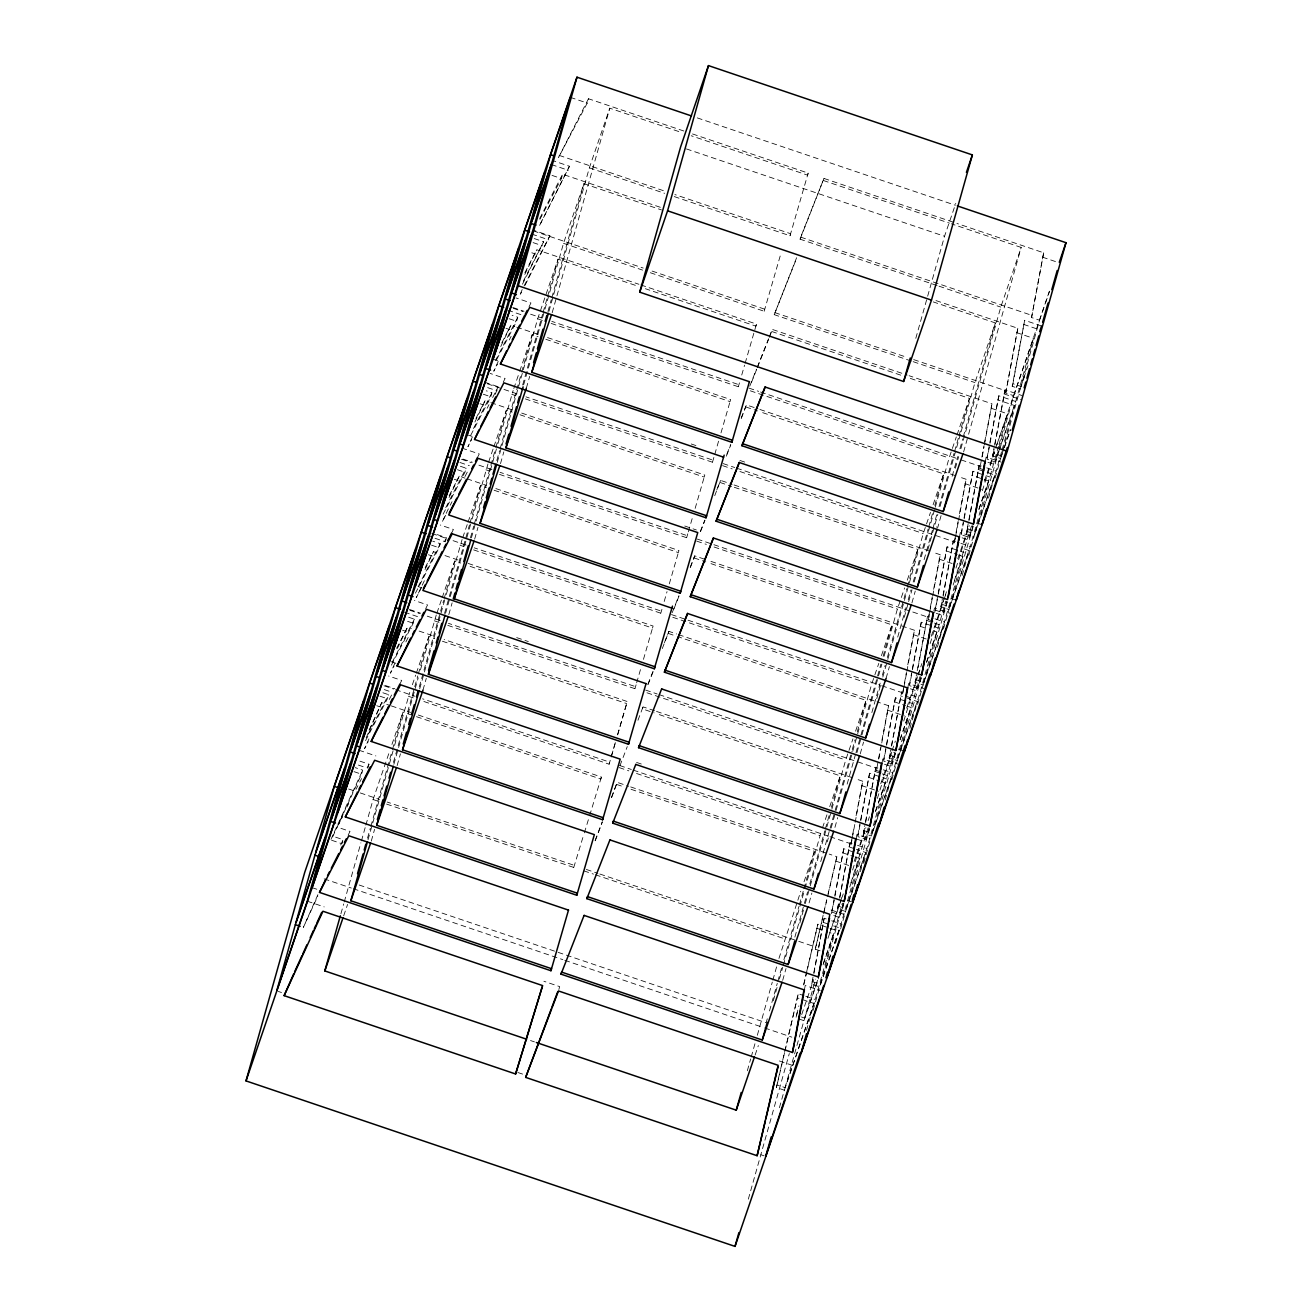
<?xml version="1.0" encoding="UTF-8"?>
<svg xmlns="http://www.w3.org/2000/svg" width="1312" height="1312" viewBox="0 0 1312 1312"><rect width="100%" height="100%" fill="white"/><g stroke="black" fill="none" stroke-linecap="round" stroke-linejoin="round"><path stroke-width="0.75" stroke-dasharray="5 3.75" d="M851.996 838.384L850.635 845.945L851.931 839.975M852.685 834.612L854.03 827.068M856.08 815.752L862.738 781.214L855.03 778.606M881.287 772.079L876.482 770.456L877.843 762.895M878.532 759.123L880.565 747.807M881.926 740.263L888.585 705.725L877.023 701.822M903.689 687.406L902.328 694.966L903.624 688.997M904.362 683.634L906.412 672.318M907.773 664.774L914.431 630.236L708.218 560.454M932.98 621.101L928.174 619.477L929.536 611.917M930.208 608.145L932.258 596.829M933.619 589.285L940.278 554.746L932.57 552.139M955.382 536.428L954.021 543.988L955.316 538.018M956.054 532.656L958.104 521.34M959.466 513.796L966.124 479.257L958.416 476.65M984.672 470.122L979.867 468.499L981.228 460.938M981.901 457.166L983.951 445.85M984.623 442.078L991.97 403.768L909.101 375.724M989.281 447.31L987.083 459.184L995.086 461.906L1013.717 395.716L1005.714 393.01L1017.817 328.279L934.948 300.235M1041.548 326.016L1024.656 320.308L1012.913 383.694L1020.916 386.417L1039.563 320.226L1031.56 317.52L1043.663 252.79L956.94 223.45M813.112 1010.306L819.705 986.952L811.702 984.246L813.112 976.505M813.817 972.635L824.149 918.252L829.791 920.171M831.972 910.84L834.104 899.228M834.809 895.358L843.731 848.733L854.998 852.538M840.615 928.978L845.535 911.463L837.532 908.757L838.958 901.016M839.664 897.146L849.996 842.763L855.637 844.682M857.818 835.35L859.95 823.739M860.656 819.869L869.577 773.244L880.844 777.048M882.205 773.867L891.602 777.048L871.381 835.974L863.378 833.268L864.805 825.527M865.51 821.656L875.842 767.274L881.467 769.193M883.665 759.861L885.797 748.25M886.502 744.38L895.424 697.754L906.69 701.559M891.75 779.951L897.228 760.484L889.224 757.778L890.651 750.038M891.356 746.167L901.688 691.785L891.422 747.266M909.511 684.372L911.643 672.761M912.348 668.89L921.27 622.265L932.537 626.07M917.596 704.462L923.074 684.995L915.071 682.289L916.498 674.548M917.203 670.678L927.535 616.296L933.16 618.214M935.358 608.883L937.49 597.272M938.195 593.401L947.116 546.776L958.383 550.581M943.443 628.973L948.92 609.506L940.917 606.8L942.344 599.059M943.049 595.189L953.381 540.806L959.006 542.725M961.204 533.394L963.336 521.782M964.041 517.912L972.963 471.287L984.23 475.092M968.748 555.435L974.767 534.017L966.764 531.311L968.19 523.57M968.896 519.7L979.228 465.317L984.853 467.236M987.05 457.904L989.182 446.293M989.888 442.423L998.809 395.798L1015.701 401.505L995.086 461.906M995.136 477.994L1000.613 458.528L992.61 455.822L994.02 448.081M994.742 444.21L1005.074 389.828L1021.982 395.552M994.07 449.278L993.348 453.23L1001.351 455.936L1020.195 388.992L1012.192 386.286L1024.656 320.308M811.702 984.246L813.161 977.702M813.883 973.734L824.149 918.252M812.423 981.655L820.426 984.361L839.27 917.416L831.267 914.71L834.202 900.245M834.94 896.276L843.731 848.733M837.532 908.757L839.008 902.213M839.729 898.244L849.996 842.763M852.292 838.007L854.817 824.297M855.178 822.345L862.738 781.214M860.049 824.756L857.851 836.63L865.854 839.352L869.725 828.02M860.77 820.787L869.577 773.244M863.378 833.268L864.838 826.724M865.576 822.755L875.842 767.274M878.86 758.598L881.385 744.888M881.746 742.936L888.585 705.725M885.895 749.267L883.698 761.14L891.701 763.863L895.571 752.53M886.617 745.298L895.424 697.754M889.224 757.778L890.684 751.235M903.984 687.029L906.51 673.318M906.871 671.367L914.431 630.236M911.742 673.778L909.544 685.651L917.547 688.374L921.418 677.041M912.463 669.809L921.27 622.265M915.071 682.289L916.53 675.746M918.006 667.808L927.535 616.296M928.174 619.477L929.47 613.508M929.831 611.54L932.356 597.829M932.717 595.878L940.278 554.746M934.652 612.753L937.588 598.288M938.31 594.32L947.116 546.776M940.917 606.8L942.377 600.256M943.115 596.288L953.381 540.806M955.677 536.05L958.203 522.34M958.564 520.388L966.124 479.257M961.237 534.673L963.434 522.799M964.156 518.83L972.963 471.287M966.764 531.311L968.223 524.767M968.961 520.798L979.228 465.317M982.245 456.642L984.049 446.851M984.41 444.899L991.97 403.768M990.002 443.341L998.809 395.798M994.808 445.309L1005.074 389.828M1005.714 393.01L1017.817 328.279M1031.56 317.52L1043.663 252.79M804.453 989.543L805.224 985.476L820.246 990.56M856.146 838.565L856.916 834.498L870.053 838.942M881.992 763.076L882.763 759.008L897.785 764.092M907.838 687.586L908.609 683.519L923.632 688.603M933.947 610.736L934.456 608.03L951.348 613.754M959.531 536.608L960.302 532.541L973.438 536.985M985.378 461.119L986.132 457.052L1001.171 462.136M779.41 1107.722L784.346 1090.19L776.343 1087.484L780.246 1070.674M780.689 1068.804L798.303 993.742L803.944 995.66M797.22 1012.356L795.925 1017.948L798.86 1005.878M803.731 984.328L806.339 973.11M806.765 971.241L817.884 924.222L834.793 929.929L823.001 964.435M820.098 950.806L815.293 949.183L826.757 899.606M828.02 894.095L836.892 856.703L829.184 854.096M777.508 1083.007L784.592 1052.618M785.035 1050.715L798.303 993.742M803.731 984.984L817.884 924.222M815.293 949.183L823.182 915.678M823.641 913.71L836.892 856.703M342.727 841.041L341.973 843.747L330.706 839.926M332.592 836.958L361.554 774.211L362.686 770.16L355.175 767.618M366.163 737.787L381.71 702.658L389.418 705.266M367.819 768.258L368.967 764.207L359.57 761.026M365.556 740.657L387.401 698.722L388.532 694.671L382.907 692.769M397.372 648.489L407.556 627.169L411.41 628.464M391.402 665.168L413.247 623.233L414.379 619.182L406.868 616.64M425.006 569.605L433.403 551.68L437.257 552.975M415.428 593.172L439.094 547.744L440.225 543.693L432.714 541.151M449.048 497.51L459.233 476.19L465.022 478.142M446.113 539.084L445.358 541.79L430.336 536.69M443.095 514.189L464.94 472.254L466.072 468.204L458.56 465.662M474.895 422.021L485.079 400.701L488.933 401.997M340.907 913.792L343.678 903.935M344.236 901.967L360.882 842.862M361.44 840.894L365.31 827.101M365.868 825.133L373.084 799.516L389.352 752.022M470.762 435.207L490.786 396.765L491.918 392.714L486.293 390.812M500.741 346.532L510.926 325.212L514.78 326.508M588.465 98.744L558.568 157.424L587.251 103.074L588.465 98.744L684.831 131.348M367.508 838.204L370.279 828.348M370.837 826.38L391.911 751.514M392.468 749.546L403.014 712.104L410.771 714.745M368.016 839.811L394.043 747.397M394.584 745.429L409.754 692.424M495.231 394.305L498.183 386.761L483.16 381.677M496.608 359.718L516.633 321.276L517.764 317.225L512.139 315.323M524.8 274.438L536.772 249.723L638.911 284.278M371.28 841.107L374.592 829.315M393.42 762.469L417.774 675.942M418.331 673.974L428.86 636.615L434.666 638.583M393.862 764.322L418.216 677.812M420.43 669.94L436.256 615.016M522.455 284.228L543.611 241.736L534.214 238.554M539.888 219.334L561.405 178.563L562.618 174.234L660.904 207.493M397.126 765.618L400.439 753.826M419.266 686.98L443.62 600.453M444.178 598.485L454.706 561.126L460.512 563.094M419.709 688.833L445.719 596.419M446.277 594.451L462.103 539.527M525.079 285.245L549.876 235.783L532.967 230.059M569.457 166.247L539.199 226.205L569.457 166.247L552.549 160.523M422.972 690.128L426.285 678.337M444.555 613.442L469.466 524.964M470.024 522.996L480.553 485.637L486.358 487.605M445.555 613.344L471.566 520.93M472.123 518.962L487.949 464.038M448.802 614.639L452.132 602.848M470.401 537.953L473.73 526.161M474.272 524.193L495.313 449.475M495.87 447.507L506.399 410.148L512.205 412.116M471.402 537.854L497.412 445.44M497.97 443.472L513.14 390.468M474.649 539.15L477.978 527.358M496.805 460.512L499.577 450.672M500.118 448.704L521.159 373.986M521.717 372.018L532.246 334.658L538.051 336.626M497.248 462.365L537.658 318.832L558.076 259.169L637.599 286.082M500.495 463.661L503.824 451.869M522.652 385.023L542.578 314.224M543.135 312.272L547.006 298.496M547.563 296.528L558.076 259.169M523.636 384.908L563.504 243.343L583.922 183.68L661.51 209.936M526.342 388.172L529.671 376.38M547.94 311.485L551.27 299.694M551.811 297.726L583.922 183.68M548.941 311.387L589.35 167.854L609.768 108.191L681.535 132.479M552.188 312.682L609.768 108.191M386.597 804.092L573.754 867.445L574.328 865.379L387.237 802.058M418.315 715.04L601.404 777.016L600.83 779.066L412.706 715.401M423.874 701.494L609.112 764.191L609.686 762.141L422.579 698.82M617.608 734.868L627.251 701.526L444.161 639.551M447.786 625.365L634.942 688.702L635.533 686.652L448.425 623.331M468.089 563.406L653.097 626.037L652.523 628.087L468.269 565.734M473.632 549.876L660.789 613.212L661.379 611.162L474.272 547.842M495.854 488.572L678.944 550.548L678.37 552.598L494.116 490.245M558.863 989.51L559.666 986.608L543.89 981.261M611.622 797.565L617.198 782.346L628.76 786.265M499.478 474.386L686.635 537.723L687.226 535.673L500.118 472.353M521.7 413.083L704.79 475.059L704.216 477.109L519.962 414.756M654.606 710.776L643.044 706.856L642.454 708.923L654.098 712.859M525.325 398.897L712.482 462.234L713.072 460.184L525.964 396.864M547.547 337.594L730.636 399.57L730.046 401.62L545.808 339.267M662.298 648.571L668.89 631.367L676.598 633.975M551.171 323.408L738.328 386.745L738.918 384.695L551.811 321.374M640.846 284.934L756.483 324.08L755.892 326.13L645.356 288.706M690.391 567.407L694.72 555.878L706.299 559.798M650.342 272.732L764.174 311.256L764.765 309.206L650.949 270.682M714.745 495.706L720.567 480.389L732.145 484.308M674.253 196.587L790.021 235.766L790.595 233.716L674.876 194.553M692.539 133.955L808.176 173.102L807.585 175.152L691.227 135.759M741.329 418.315L746.413 404.9L757.975 408.819M911.25 361.03L774.244 314.667L796.614 257.71M769.439 337.151L772.26 329.41L907.166 375.068M937.096 285.54L800.09 239.178L800.681 237.128L823.952 178.432L955.005 222.794M800.09 239.178L823.952 178.432M915.792 338.316L944.525 236.291L955.792 203.36M747.332 1070.772L750.661 1058.948M751.218 1056.98L755.105 1043.188M757.319 1035.299L772.292 982.114M772.85 980.13L776.737 966.354M778.951 958.465L800.763 891.258M767.274 1018.817L766.159 1022.753L358.619 884.829M769.488 1010.945L777.262 983.36M777.819 981.392L781.69 967.6M783.92 959.712L798.893 906.526M799.451 904.542L803.338 890.766M803.895 888.782L814.424 851.357L630.186 789.004M773.342 1000.679L777.212 986.919M779.426 979.047L782.756 967.256M783.313 965.288L804.354 890.569M804.896 888.601L821.82 829.742M782.69 980.359L786.019 968.551M794.875 937.096L807.602 891.881M809.816 884.009L824.772 830.922M825.33 828.954L829.2 815.195M831.414 807.323L840.27 775.868L656.033 713.515M799.746 923.222L804.732 905.526M805.273 903.558L809.701 887.83M810.258 885.862L831.3 811.144M831.857 809.192L845.699 760.025L852.948 738.869M809.094 902.902L811.866 893.062M820.722 861.607L829.578 830.152M830.135 828.184L834.563 812.456M835.121 810.488L851.718 751.497M852.275 749.529L855.047 739.706M857.261 731.834L866.117 700.378L678.009 636.714M827.249 841.845L828.348 837.909M831.119 828.069L835.547 812.341M836.105 810.373L857.146 735.655M857.704 733.703L871.545 684.536L878.794 663.38M834.94 827.413L837.712 817.573M847.126 784.15L855.424 754.662M855.982 752.694L860.41 736.967M860.967 734.999L880.893 664.216M883.107 656.344L891.963 624.889L707.726 562.536M856.966 752.58L861.394 736.852M861.951 734.884L881.877 664.102M884.108 656.246L897.392 609.047L904.64 587.891M860.229 753.892L863.558 742.084M871.857 712.596L880.155 683.109M882.369 675.237L885.141 665.414M887.355 657.542L906.74 588.727M907.297 586.759L917.81 549.4L733.572 487.047M876.728 698.722L880.598 684.962M882.812 677.09L887.24 661.363M887.798 659.395L908.839 584.676M909.396 582.725L923.238 533.558L930.487 512.402M886.076 678.402L889.405 666.594M897.703 637.107L906.002 607.62M908.216 599.748L910.987 589.924M913.201 582.052L928.158 528.966M928.716 526.998L932.586 513.238M934.8 505.366L943.656 473.911L759.418 411.558M904.23 617.345L908.101 603.569M908.658 601.601L911.988 589.81M914.202 581.954L934.685 509.187M935.243 507.236L949.084 458.068L956.333 436.912M911.922 602.913L915.251 591.105M924.107 559.65L932.406 530.163M932.963 528.195L936.834 514.435M939.048 506.563L954.004 453.476M954.562 451.508L958.432 437.749M958.99 435.781L969.502 398.422L909.38 378.069M776.343 1087.484L777.065 1084.909L785.068 1087.615L815.211 999.465L833.645 933.98L829.889 932.717M927.863 549.712L934.505 526.112M935.062 524.16L937.834 514.32M940.048 506.465L960.532 433.698M961.089 431.746L974.931 382.579L995.349 322.932L933.291 301.924M748.316 1199.168L789.316 1053.552M941.081 515.616L937.768 527.424L933.882 526.112M952.168 476.305L957.694 456.642M959.908 448.77L962.68 438.946M963.238 436.978L995.349 322.932M955.366 468.318L958.695 456.527M960.909 448.671L1000.777 307.09L1021.195 247.443L951.38 223.811M963.615 451.935L968.043 436.207M968.6 434.239L1021.195 247.443M785.068 1087.615L803.928 1020.67L818.458 978.293M801.452 1016.997L804.65 1018.079L815.621 979.146M876.482 770.456L877.056 768.389L855.85 761.222M806.519 1030.314L814.063 1003.516L797.155 997.792M834.793 929.929L842.337 903.132M832.005 912.119L840.008 914.841L843.288 903.148M852.62 870.053L865.887 827.61M835.596 943.344L839.91 928.027L832.398 925.485M820.426 984.361L841.058 923.976L859.491 858.491L855.736 857.228M850.963 882.746L868.183 827.642M838.27 906.166L846.273 908.872L869.692 828.626M865.854 839.352L869.134 827.659M877.367 798.467L891.734 752.12M860.377 871.676L865.756 852.538L856.375 849.356M846.273 908.872L866.904 848.487L885.338 783.002L881.582 781.739M875.514 811.046L886.486 778.951L894.03 752.153M863.722 863.23L870.84 837.925M864.116 830.676L872.119 833.382L895.538 753.137M891.701 763.863L894.981 752.17M903.755 721.026L917.58 676.631M885.141 800.025L891.602 777.048M872.119 833.382L892.75 772.998L911.184 707.512L907.428 706.25M900.081 739.328L912.332 703.462L919.876 676.664M889.962 755.187L897.966 757.893L921.385 677.648M917.547 688.374L920.827 676.68M930.142 643.585L943.426 601.142M979.867 468.499L980.441 466.432L959.236 459.266M909.905 728.357L917.449 701.559L900.54 695.836M897.966 757.893L918.597 697.508L937.03 632.023L933.275 630.76M926.567 661.953L938.178 627.972L945.722 601.175M915.809 679.698L923.812 682.404L947.231 602.159M935.39 610.162L943.394 612.884L946.674 601.191M955.989 568.096L969.273 525.653M937.375 647.128L943.295 626.07L933.898 622.888M923.812 682.404L944.443 622.019L962.877 556.534L959.121 555.271M954.349 580.79L971.569 525.686M941.655 604.209L949.658 606.915L973.078 526.67M962.828 535.214L969.24 537.395L972.52 525.702M982.393 490.672L995.119 450.164M992.61 455.822L993.348 453.23M1012.192 386.286L1012.913 383.694M962.139 575.476L969.142 550.581L961.63 548.039M949.658 606.915L970.29 546.53L988.723 481.045L971.815 475.338M978.9 509.089L989.871 476.994L998.481 446.375M999.022 444.456L1007.649 413.838L990.74 408.114M967.502 528.72L975.505 531.426L998.924 451.18M988.526 498.068L994.988 475.092L985.591 471.91M975.505 531.426L996.136 471.041L1001.548 451.787M1002.089 449.852L1014.57 405.556L997.661 399.848M1015.701 401.505L1033.495 338.348L1016.587 332.625M615.344 742.592L610.818 758.221L615.344 742.674M617.608 734.769L627.251 701.526M609.112 764.191L610.244 760.288M634.942 688.702L636.09 684.798M636.648 682.83L641.191 667.103M643.454 659.378L653.097 626.037M660.789 613.212L661.937 609.309M664.2 601.486L667.037 591.614M669.3 583.889L678.944 550.548M686.635 537.723L687.767 533.82M688.341 531.852L692.884 516.124M695.147 508.4L704.79 475.059M712.482 462.234L714.204 456.264M714.761 454.411L718.73 440.635M720.993 432.911L730.636 399.57M738.328 386.745L739.46 382.842M741.739 375.019L744.576 365.146M745.134 363.276L756.483 324.08M764.174 311.256L781.198 252.494M790.021 235.766L808.176 173.102M573.754 867.445L583.742 834.645M584.348 832.858L589.055 817.491M589.646 815.572L601.404 777.016M804.65 1018.079L817.753 979.752M840.008 914.841L843.878 903.509M943.394 612.884L947.248 601.552M969.24 537.395L973.094 526.063M1020.916 386.417L1028.018 365.654M1001.351 455.936L1010.371 429.516M391.944 744.412L403.014 712.104M412.378 684.733L415.674 675.106M416.33 673.187L428.86 636.615M436.912 613.081L441.521 599.617M442.177 597.698L454.706 561.126M462.759 537.592L467.367 524.128M468.023 522.209L480.553 485.637M488.605 462.103L493.214 448.638M493.87 446.72L506.399 410.148M513.796 388.549L519.06 373.149M519.716 371.23L532.246 334.658M343.678 915.825L347.582 904.411M804.026 881.762L814.424 851.357M822.493 827.823L827.101 814.358M829.725 806.65L840.27 775.868M855.572 731.161L866.117 700.378M881.418 655.672L891.963 624.889M907.264 580.183L917.81 549.4M933.111 504.694L943.656 473.911M956.989 434.977L969.502 398.422M755.105 1055.061L758.352 1045.566M801.714 1014.537L813.67 979.621M829.61 933.078L839.565 903.984M840.238 902.049L842.894 894.292M854.178 861.328L865.461 828.364M868.118 820.607L869.446 816.72M880.729 783.756L891.356 752.727M892.029 750.776L895.342 741.083M906.625 708.119L917.252 677.09M917.924 675.155L921.91 663.511M931.192 636.369L946.477 591.761M957.76 558.797L969.043 525.817M984.312 481.209L994.939 450.18M1049.387 291.166L995.611 448.245L1007.649 413.838M827.954 938.342L843.255 893.849M1020.195 388.992L1024.754 375.691M900.098 739.837L911.184 707.512M926.6 662.445L937.03 632.023M953.102 585.054L962.877 556.534M978.932 509.564L988.723 481.045M999.564 449.278L1014.57 405.556M823.083 964.812L833.645 933.98M839.27 917.416L843.846 904.116M849.717 887.01L859.491 858.491M875.563 811.521L885.338 783.002M974.767 534.017L994.988 475.092M1000.613 458.528L1003.877 449.016M1004.533 447.13L1010.404 430.008M845.535 911.463L865.756 852.538M897.228 760.484L917.449 701.559M923.074 684.995L943.295 626.07M948.92 609.506L969.142 550.581M784.346 1090.19L814.063 1003.516M820.344 985.05L839.91 928.027M1039.563 320.226L1044.844 304.925M1045.5 303.006L1049.452 291.543M1013.717 395.716L1033.495 338.348M918.252 674.729L920.22 668.989M944.099 599.24L946.067 593.5M595.09 840.598L602.224 821.82M611.49 797.384L617.198 782.346M595.238 840.779L602.356 821.984M774.244 314.667L796.778 257.874M749.742 386.204L756.499 369.164M757.254 367.278L768.504 338.89M769.258 336.987L772.26 329.41M751.415 382.579L756.663 369.328M757.418 367.442L768.684 339.037M726.897 454.132L730.653 444.653M741.165 418.151L745.675 406.802M726.323 456.182L730.817 444.817M700.296 531.508L704.806 520.142M716.811 489.868L720.567 480.389M700.477 531.672L704.97 520.306M672.203 612.671L678.96 595.632M690.227 567.243L694.72 555.878M673.876 609.047L679.124 595.796M647.849 684.372L653.114 671.121M664.38 642.732L668.89 631.367M648.03 684.536L653.278 671.285M619.936 765.716L627.267 746.61M637.96 720.272L643.044 706.856M369.049 730.177L381.71 702.658M330.985 839.319L333.412 834.006M334.232 832.234L362.686 770.16M317.898 894.669L303.351 927.404L317.832 896.03M340.677 845.01L343.121 839.696L333.724 836.515M529.08 306.68L530.95 302.99L515.928 297.906M503.234 382.169L505.104 378.479L490.081 373.395M477.388 457.658L479.257 453.968L462.349 448.261M451.541 533.148L453.411 529.458L440.258 525.013M425.695 608.637L427.564 604.947L414.412 600.502M399.848 684.126L401.718 680.436L388.582 675.992M348.156 835.104L350.025 831.414L336.889 826.97M523.308 281.178L543.611 241.736M522.192 289.558L519.618 295.741L521.438 292.248M524.046 285.983L549.876 235.783M495.624 360.259L497.461 356.667M499.314 353.076L517.764 317.225M498.199 361.472L493.771 371.23L497.412 364.228M509.269 339.956L511.106 336.364M473.468 428.565L491.918 392.714M472.353 436.962L467.925 446.72L471.566 439.717M487.113 408.278L488.966 404.686M492.656 397.52L498.183 386.761M445.768 507.646L466.072 468.204M448.343 508.859L442.078 522.209L445.719 515.206M450.196 505.268L452.033 501.692M464.956 476.584L468.646 469.417M418.085 586.726L440.225 543.693M424.35 580.757L416.232 597.698L421.693 587.202M444.653 541.315L446.49 537.74L437.109 534.558M392.239 662.216L414.379 619.182M394.814 663.429L390.386 673.187L394.026 666.184M405.884 641.912L409.574 634.746M368.229 734.113L388.532 694.671M368.967 738.918L364.539 748.676L368.18 741.674M389.27 699.476L392.96 692.293M343.121 814.408L338.693 824.166L342.334 817.163M346.811 807.224L348.664 803.649M356.044 789.299L357.881 785.724M359.734 782.132L361.571 778.541M367.114 767.782L368.967 764.207M539.708 218.481L562.618 174.234M524.866 272.732L536.772 249.723M501.774 342.908L510.926 325.212M475.928 418.397L485.079 400.701M449.163 495.657L459.233 476.19M425.154 567.604L433.403 551.68M396.552 648.407L407.556 627.169M697.295 117.9L955.382 205.246M823.378 180.498L949.445 223.155M570.343 97.35L587.251 103.074M1042.433 257.136L1059.342 262.859M686.422 148.928L944.525 236.291M559.142 155.374L665.233 191.29M800.681 237.128L1032.134 315.454M589.35 167.854L664.61 193.323M939.031 286.196L1000.777 307.09M551.417 164.574L568.326 170.298M1023.508 324.359L1040.416 330.066M552.008 175.382L561.405 178.563M533.295 230.863L643.241 268.074M774.834 312.617L905.985 357.012M913.71 359.619L1006.288 390.943M563.504 243.343L642.618 270.108M913.185 361.686L974.931 382.579M531.836 234.11L548.744 239.834M1003.926 393.879L1020.834 399.602M533.082 242.605L542.479 245.787M771.686 331.477L901.623 375.445M531.803 252.79L535.558 254.052M987.952 462.316L994.348 464.481M512.762 307.451L524.029 311.272M986.739 467.859L996.136 471.041M513.238 308.32L522.881 311.584M530.589 314.191L542.168 318.111M748.988 388.106L758.631 391.37M760.55 392.026L957.301 458.61M537.658 318.832L543.447 320.784M750.333 390.812L949.084 458.068M507.859 310.222L521.012 314.683M978.08 469.368L983.721 471.287M986.099 475.731L989.871 476.994M509.122 318.734L516.633 321.276M516.715 327.164L537.92 334.33M759.91 409.475L956.481 475.994M745.839 406.966L757.483 410.902M505.956 328.279L509.712 329.542M964.894 483.603L981.802 489.327M492.984 359.209L497.773 360.833M977.178 523.094L981.983 524.718M691.194 443.964L697.016 445.932M739.952 460.463L745.774 462.447M962.106 537.805L968.502 539.97M960.892 543.348L970.29 546.53M487.392 383.809L518.256 394.256M723.142 463.595L734.704 467.515M736.639 468.154L954.595 541.922M511.811 394.322L515.665 395.617M722.568 465.645L732.211 468.909M739.919 471.516L923.238 533.558M487.654 387.63L497.051 390.812M960.253 551.22L964.025 552.483M483.275 394.223L490.786 396.765M945.968 550.827L957.235 554.632M490.868 402.653L513.992 410.476M734.064 484.964L930.634 551.483M719.993 482.455L731.637 486.391M480.11 403.768L483.866 405.031M939.048 559.092L954.086 564.176M467.138 434.698L471.926 436.322M951.331 598.584L956.136 600.207M684.749 526.014L696.377 529.966M936.26 613.294L942.656 615.459M462.956 459.069L472.336 462.25M935.046 618.838L944.443 622.019M461.545 459.298L471.188 462.562M478.913 465.17L492.41 469.745M697.295 539.084L928.748 617.411M485.965 469.811L489.835 471.106M696.721 541.134L706.364 544.398M714.089 547.006L897.392 609.047M459.938 462.48L469.319 465.662M926.387 620.346L932.028 622.265M934.423 626.71L938.178 627.972M457.429 469.712L464.94 472.254M920.122 626.316L925.764 628.218M466.957 478.798L486.227 485.309M694.146 557.944L705.79 561.88M454.264 479.257L458.019 480.52M913.201 634.582L928.24 639.666M910.413 688.784L916.809 690.948M911.086 694.966L918.597 697.508M431.845 533.476L445.342 538.051M453.066 540.659L466.564 545.234M671.449 614.574L879.762 685.077M881.697 685.733L902.902 692.9M460.118 545.3L463.989 546.596M672.794 617.28L871.545 684.536M905.526 696.049L910.331 697.672M908.576 702.199L912.332 703.462M431.582 545.202L439.094 547.744M894.276 701.805L905.542 705.61M444.965 555.583L460.381 560.798M678.517 634.631L875.088 701.166M668.3 633.434L676.057 636.058M428.417 554.746L432.173 556.009M887.355 710.071L904.263 715.794M418.643 586.759L421.841 587.842M898.048 749.021L902.836 750.644M516.682 637.616L528.326 641.552M884.567 764.273L890.963 766.438M409.377 609.408L420.644 613.229M883.353 769.816L892.75 772.998M409.852 610.277L419.496 613.54M427.22 616.148L440.717 620.724M645.602 690.063L657.181 693.982M659.1 694.622L853.915 760.566M434.272 620.789L440.061 622.741M646.947 692.769L845.699 760.025M404.49 612.179L417.626 616.64M874.694 771.325L880.336 773.244M882.73 777.688L886.486 778.951M407.606 621.33L413.247 623.233M868.429 777.294L879.696 781.099M419.118 631.072L434.534 636.287M656.525 711.432L853.095 777.95M442.423 641.224L626.677 703.576M402.571 630.236L406.326 631.498M861.508 785.56L878.417 791.284M391.189 661.707L395.994 663.331M636.566 762.42L642.388 764.404M857.113 839.221L865.116 841.927M385.416 685.536L394.814 688.718M857.507 845.305L866.904 848.487M384.006 685.766L393.649 689.03M395.584 689.686L414.871 696.213M619.756 765.552L631.334 769.472M633.253 770.111L828.069 836.056M830.004 836.712L851.209 843.878M408.426 696.278L414.215 698.23M619.182 767.602L628.825 770.866M636.55 773.473L819.852 835.514M384.268 689.587L391.78 692.129M848.848 846.814L854.489 848.733M856.884 853.177L860.639 854.44M379.89 696.18L387.401 698.722M842.583 852.784L853.866 856.588M391.337 705.905L410.607 712.432M630.678 786.921L827.249 853.44M616.607 784.412L622.429 786.38M376.724 705.725L380.48 706.988M835.662 861.049L850.701 866.133M847.946 900.54L852.751 902.164M358.963 750.218L375.872 755.925M831.07 909.987L847.978 915.71M831.66 920.794L841.058 923.976M358.422 765.076L365.933 767.618M823.001 922.303L830.529 924.845M354.043 771.669L361.554 774.211M816.736 928.273L822.378 930.175M348.664 789.004L358.307 792.268M360.226 792.924L379.529 799.451M586.333 869.446L597.911 873.366M599.83 874.022L815.867 947.133M373.084 799.516L378.873 801.484M583.824 870.84L593.483 874.104M595.402 874.76L784.51 938.769M805.814 996.284L815.211 999.465M799.123 1019.03L803.928 1020.67M324.162 878.876L351.321 888.06M353.272 888.716L562.832 959.646M564.783 960.302L762.715 1027.296M764.65 1027.952L791.808 1037.152M312.059 887.634L316.864 889.257M307.287 901.196L324.179 906.904M779.377 1060.965L794.4 1066.049M530.524 1040.547L534.41 1041.859M278.308 991.429L281.506 992.512M517.846 1072.494L522.881 1074.2M760.911 1154.757L764.109 1155.839"/><path stroke-width="1.5" d="M782.034 982.278L762.272 1040.006L561.602 972.094L561.011 974.144L792.481 1052.486L803.994 989.822L584.299 915.464M807.88 906.789L788.118 964.517L587.448 896.604L586.858 898.654L818.327 976.997L829.84 914.333L610.146 839.975M833.727 831.3L813.965 889.028L613.294 821.115L612.704 823.165L844.174 901.508L855.686 838.844L635.992 764.486M859.573 755.81L839.811 813.538L639.124 745.626L638.55 747.676L870.02 826.019L881.533 763.354L661.838 688.997M895.866 750.53L907.379 687.865L687.685 613.508L664.397 672.187L895.866 750.53L897.966 740.345M921.713 675.04L933.226 612.376L713.531 538.018L690.243 596.698L921.713 675.04L926.846 648.62M973.406 524.062L984.918 461.398L765.224 387.04L741.936 445.719L973.406 524.062L976.768 507.121M794.318 1043.663L792.481 1052.486M794.58 1042.302L799.648 1015.242M799.894 1013.897L802.173 1001.712M802.436 1000.367L803.698 993.594M803.944 992.249L804.453 989.543M819.41 972.241L818.327 976.997M819.656 970.88L823.214 951.938M823.46 950.577L827.265 930.29M827.511 928.929L828.528 923.517M828.79 922.172L829.545 918.105M845.502 895.391L844.174 901.508M845.764 894.03L846.781 888.618M847.027 887.273L848.29 880.5M848.552 879.155L850.832 866.97M851.078 865.625L852.095 860.213M852.357 858.852L856.146 838.565M874.399 803.666L870.02 826.019M874.645 802.304L875.662 796.892M875.908 795.548L877.187 788.774M877.433 787.43L879.712 775.244M879.975 773.9L880.975 768.488M881.238 767.126L881.992 763.076M898.212 739L899.474 732.227M899.737 730.882L903.279 711.94M903.542 710.579L904.542 705.167M904.804 703.822L905.559 699.755M906.33 695.704L907.838 687.586M927.092 647.275L928.371 640.502M928.617 639.157L929.634 633.745M929.88 632.384L932.16 620.215M932.422 618.854L933.439 613.442M948.133 597.501L955.726 556.895M955.989 555.55L957.006 550.138M957.514 547.432L958.514 542.02M958.777 540.659L959.531 536.608M977.014 505.76L979.293 493.591M979.556 492.23L980.818 485.473M981.064 484.112L984.623 465.17M984.869 463.825L985.378 461.119M757.122 1155.724L778.147 1065.311L558.453 990.954L525.669 1077.382L757.122 1155.724L765.388 1120.842M765.831 1118.906L778.016 1066.754M957.317 205.902L1065.984 242.687L1007.255 451.279L735.015 1246.4L246.016 1080.908L304.745 872.3L576.985 77.178L691.473 115.932M295.348 924.698L276.717 990.888L307.287 901.196L325.064 838.024L295.348 924.698L300.153 926.321M314.929 855.162L296.069 922.106L326.212 833.973L344.646 768.488L314.929 855.162L319.734 856.785M334.298 786.396L315.651 852.57L345.794 764.437L363.572 701.264L334.298 786.396L339.086 788.02M330.69 821.443L312.059 887.634L333.117 825.707L350.911 762.534L330.69 821.443L335.495 823.083M350.271 751.924L331.428 818.868L352.059 758.484L370.492 692.998L350.271 751.924L355.076 753.547M369.64 683.142L351.009 749.332L371.64 688.948L389.418 625.775L369.64 683.142L372.838 684.224M284.13 995.644L322.965 911.25L542.66 985.607L515.6 1073.987L284.13 995.644L293.757 973.734M356.536 745.954L337.906 812.144L358.963 750.218L376.757 687.045L356.536 745.954L359.75 747.036M376.118 676.434L357.274 743.379L377.905 682.994L396.339 617.509L376.118 676.434L379.316 677.517M395.486 607.653L376.856 673.843L397.487 613.458L415.264 550.286L395.486 607.653L400.291 609.276M568.522 910.02L550.942 970.732L319.488 892.406L325.688 879.302M382.382 670.465L363.752 736.655L384.81 674.729L402.604 611.556L382.382 670.465L385.58 671.547M401.964 600.945L383.12 667.89L403.752 607.505L422.185 542.02L401.964 600.945L406.769 602.569M421.332 532.164L402.702 598.354L423.317 537.969L441.111 474.796L421.332 532.164L426.138 533.787M345.335 816.917L374.658 760.271L594.352 834.629L576.788 895.243L345.335 816.917L357.143 792.76M408.229 594.976L389.598 661.166L410.656 599.24L428.45 536.067L408.229 594.976L413.034 596.616M427.81 525.456L408.967 592.401L429.598 532.016L448.032 466.531L427.81 525.456L432.616 527.08M447.179 456.674L428.532 522.865L449.163 462.48L466.957 399.307L447.179 456.674L450.377 457.757M371.181 741.428L400.504 684.782L620.199 759.14L602.634 819.754L371.181 741.428L375.494 731.998M434.075 519.486L415.445 585.677L436.502 523.75L454.296 460.578L434.075 519.486L437.273 520.569M453.657 449.967L434.813 516.912L455.444 456.527L473.878 391.042L453.657 449.967L456.855 451.049M473.025 381.185L454.378 447.376L475.01 386.991L492.804 323.818L473.025 381.185L476.223 382.268M646.062 683.552L628.481 744.265L397.028 665.938L410.705 638.091M459.922 443.997L441.291 510.188L462.349 448.261L480.143 385.088L459.922 443.997L463.12 445.08M479.503 374.478L460.66 441.422L481.274 381.038L499.724 315.552L479.503 374.478L482.701 375.56M498.872 305.696L480.225 371.886L500.856 311.502L518.65 248.329L498.872 305.696L503.677 307.32M485.768 368.508L467.138 434.698L488.195 372.772L505.989 309.599L485.768 368.508L490.573 370.148M505.35 298.988L486.49 365.933L507.121 305.548L525.571 240.063L505.35 298.988L510.155 300.612M524.718 230.207L506.071 296.397L526.702 236.012L544.496 172.84L524.718 230.207L529.523 231.83M511.614 293.019L492.984 359.209L514.042 297.283L531.836 234.11L511.614 293.019L516.42 294.659M531.196 223.499L512.336 290.444L532.967 230.059L551.417 164.574L531.196 223.499L536.001 225.123M550.564 154.718L531.918 220.908L552.549 160.523L570.343 97.35L550.564 154.718L553.762 155.8M526.653 1039.235L324.818 970.929L340.349 915.76M724.158 455.133L706.02 517.797L474.55 439.471L478.88 430.041M246.016 1080.908L518.24 285.77L576.985 77.178M749.447 381.595L731.866 442.308L500.397 363.982L506.596 350.878M357.52 873.661L363.063 853.964M364.178 850.028L365.835 844.108M550.942 970.732L551.516 968.682L350.845 900.77L367.458 841.779M377.364 819.492L380.136 809.652M381.234 805.716L382.907 799.828M384.006 795.892L386.778 786.052M388.992 778.196L390.648 772.292M576.788 895.243L577.362 893.193L376.692 825.281L393.305 766.29M403.21 744.002L406.523 732.194M408.754 724.339L410.41 718.435M411.509 714.499L414.28 704.675M416.494 696.803L418.151 690.899M602.634 819.754L603.208 817.704L402.538 749.792L419.151 690.801M428.499 670.465L434.042 650.801M436.256 642.946L437.913 637.042M439.028 633.106L441.783 623.282M628.481 744.265L629.055 742.215L428.384 674.302L444.998 615.312M453.247 598.912L454.903 593.024M456.002 589.088L457.675 583.184M458.774 579.248L461.545 569.424M463.759 561.552L468.187 545.825M671.892 608.161L452.197 533.804L422.874 590.449L654.327 668.776L654.901 666.726L454.231 598.813L470.844 539.822M483.521 507.695L485.178 501.791M486.276 497.871L489.048 488.031M490.163 484.095L491.82 478.208M492.935 474.272L495.69 464.432M680.174 593.286L697.754 532.574L478.044 458.314L448.704 514.96L680.174 593.286L680.748 591.236L480.077 523.324L496.69 464.333M506.038 443.997L508.81 434.174M511.024 426.302L516.551 406.638M517.666 402.718L519.322 396.814M706.02 517.797L706.594 515.747L505.924 447.835L523.094 386.876M533.541 362.62L536.313 352.78M537.428 348.844L542.955 329.197M545.169 321.325L546.825 315.421M731.866 442.308L732.44 440.258L531.77 372.346L548.383 313.355M639.715 292.166L680.6 146.96L708.464 65.6L972.372 154.914L931.487 300.12L903.624 381.497L639.715 292.166L667.578 210.806L708.464 65.6M515.6 1073.987L542.151 986.936M525.669 1077.382L551.319 1008.797M664.397 672.187L687.504 613.344M690.243 596.698L713.351 537.854M716.09 521.208L739.378 462.529L959.072 536.887L947.559 599.551L716.09 521.208L739.197 462.365M741.936 445.719L765.044 386.876M903.624 381.497L910.266 357.946M536.346 1042.515L736.229 1110.165L741.231 1092.437M762.272 1040.006L767.258 1022.31M788.118 964.517L794.76 940.917M813.965 889.028L818.393 873.3M839.811 813.538L845.896 791.907M664.971 670.137L865.658 738.049L869.528 724.29M690.817 594.648L891.504 662.56L897.031 642.896M716.664 519.158L917.35 587.071L923.435 565.439M735.015 1246.4L738.902 1232.624M742.51 443.669L943.197 511.582L948.724 491.918M771.194 1136.914L765.716 1156.38L800.058 1053.29M806.536 1033.676L801.058 1053.142L823.739 985.46M825.904 977.801L827.511 972.061M827.446 975.702L832.94 956.235M851.209 904.23L826.904 977.653M852.292 900.393L853.899 894.653M857.687 884.632L852.751 902.164L878.663 823.001M884.075 807.208L878.597 826.675L905.05 745.593M907.724 739.492L904.444 751.186L929.814 673.925M935.226 658.165L930.29 675.696L954.054 604.176M958.875 590.466L956.136 600.207L979.9 528.687M986.362 509.138L981.983 524.718L1007.354 447.458M1012.208 430.238L1019.211 405.342M1024.147 387.844L1025.771 382.071M1026.853 378.217L1029.576 368.59M1030.658 364.736L1032.282 358.963M1033.364 355.109L1034.988 349.336M1036.07 345.482L1038.792 335.856M1042.63 322.194L1048.026 303.056M1051.798 289.657L1057.193 270.518M654.327 668.776L672.466 606.111M1039.629 331.69L1041.548 326.016M324.818 970.929L343.039 917.728M350.845 900.77L370.607 843.042M376.692 825.281L396.454 767.553M402.538 749.792L422.972 690.128M428.384 674.302L448.146 616.574M454.231 598.813L473.993 541.085M480.077 523.324L499.839 465.596M505.924 447.835L526.342 388.172M531.77 372.346L551.532 314.618M966.403 172.364L972.372 154.914M736.229 1110.165L754.449 1056.964M865.658 738.049L886.076 678.402M891.504 662.56L911.266 604.832M917.35 587.071L937.112 529.343M943.197 511.582L962.959 453.854M1059.342 262.072L1065.984 242.687M552.008 1006.944L557.584 992.151M638.55 747.676L661.658 688.833M612.704 823.165L635.812 764.322M586.858 898.654L609.965 839.811M561.011 974.144L584.119 915.3M294.577 971.913L301.99 955.661M302.81 953.857L306.91 944.837M310.206 937.604L313.502 930.388M314.322 928.584L315.962 924.976M316.782 923.156L321.719 912.332M508.482 347.188L510.352 343.514M512.221 339.824L517.223 330.001M517.846 328.771L519.716 325.097M521.586 321.407L524.702 315.274M525.325 314.044L527.211 310.37M480.75 426.367L485.752 416.544M486.375 415.314L488.244 411.624M490.114 407.95L495.739 396.896M449.294 512.894L454.28 503.086M454.903 501.856L456.789 498.166M458.659 494.493L466.154 479.749M471.762 468.712L473.648 465.022M475.518 461.348L477.388 457.658M423.448 588.383L425.318 584.709M427.187 581.019L439.684 556.468M440.307 555.238L442.177 551.565M444.046 547.875L445.916 544.201M447.802 540.511L449.048 538.051M449.672 536.838L451.541 533.148M412.591 634.418L414.461 630.728M416.33 627.054L420.07 619.69M421.956 616L423.825 612.327M376.118 730.768L382.989 717.27M384.859 713.58L388.614 706.217M390.484 702.543L392.354 698.853M394.223 695.18L399.848 684.126M359.012 789.07L360.898 785.396M362.768 781.706L370.263 766.979M327.557 875.612L329.427 871.939M331.296 868.249L338.791 853.522M340.661 849.832L342.547 846.158M344.416 842.468L346.286 838.794M500.397 363.982L529.736 307.336L749.431 381.694M474.55 439.471L503.89 382.825L723.584 457.183M397.028 665.938L426.351 609.293L646.045 683.65M319.488 892.406L348.812 835.76L568.506 910.118M667.578 210.806L931.487 300.12M518.24 285.77L1007.255 451.279"/></g></svg>
